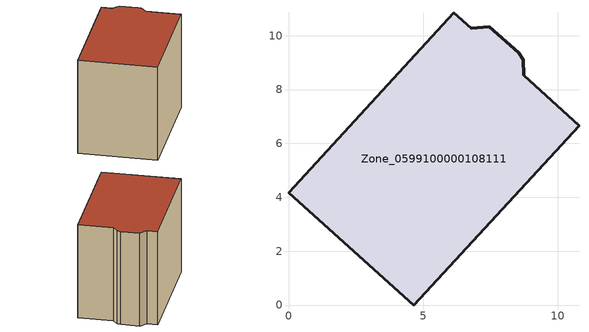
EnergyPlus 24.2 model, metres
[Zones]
Zone_0599100000108111
 floor ground (C_G): 6.79,10.27 7.45,10.33 8.54,9.36 8.72,9.11 8.73,8.52 10.78,6.66 4.65,0 0,4.17 6.14,10.84 z0
 wall outside (C_F): 4.65,0 10.78,6.66 8.73,8.52 8.72,9.11 8.54,9.36 7.45,10.33 6.79,10.27 6.14,10.84 0,4.17 4.65,0 z0:7.99
 roof outside (C_R): 6.14,10.84 0,4.17 4.65,0 10.78,6.66 8.73,8.52 8.72,9.11 8.54,9.36 7.45,10.33 6.79,10.27 z7.99
[BUILDING]
Pand.0599100000108111: North Axis=0; Terrain=City; Loads Convergence Tolerance Value=0.04; Temperature Convergence Tolerance Value=0.4; Solar Distribution=FullExterior; Maximum Number of Warmup Days=25; Minimum Number of Warmup Days=1
[Site:Location]
Rotterdam.The.Hague.AP_ZH_NLD Design_Conditions: Latitude=51.96; Longitude=4.45; Time Zone=1; Elevation=-4.5
[SITE:GROUNDTEMPERATURE:BUILDINGSURFACE]
18, 18, 18, 18, 18, 18, 18, 18, 18, 18, 18, 18
[MATERIAL] Thermal Absorptance=0.9; Solar Absorptance=0.7; Visible Absorptance=0.7
Name | Roughness | Thickness | Conductivity | Density | Specific Heat
G.TI.1946 | MediumSmooth | 0.15 | 1 | 540 | 1210
F.TI.1946 | Rough | 0.3 | 0.857143 | 1920 | 840
R.TI.1946 | MediumRough | 0.2 | 0.1 | 1500 | 1000
[CONSTRUCTION]
C_G: G.TI.1946
C_F: F.TI.1946
C_R: R.TI.1946
[ZONE]
Zone_0599100000108111: Type=1; Multiplier=1; Ceiling Height=Autocalculate; Volume=Autocalculate; Floor Area=autocalculate; Part of Total Floor Area=Yes
[ZONEINFILTRATION:DESIGNFLOWRATE]
Infil_Zone_0599100000108111: Zone or ZoneList or Space or SpaceList=Zone_0599100000108111; Schedule=AlwaysOn; Design Flow Rate Calculation Method=Flow/Area; Flow Rate per Floor Area=0.003; Constant Term Coefficient=1; Temperature Term Coefficient=0; Velocity Term Coefficient=0; Velocity Squared Term Coefficient=0
[HVACTEMPLATE:ZONE:IDEALLOADSAIRSYSTEM]
Zone_0599100000108111: Maximum Heating Supply Air Temperature=50; Minimum Cooling Supply Air Temperature=13; Maximum Heating Supply Air Humidity Ratio=0.0156; Minimum Cooling Supply Air Humidity Ratio=0.0077; Heating Limit=NoLimit; Cooling Limit=NoLimit; Dehumidification Control Type=ConstantSensibleHeatRatio; Cooling Sensible Heat Ratio=0.7; Dehumidification Setpoint=60; Humidification Control Type=None; Humidification Setpoint=30; Outdoor Air Method=None; Outdoor Air Flow Rate per Person=0.00944; Outdoor Air Flow Rate per Zone Floor Area=0; Outdoor Air Flow Rate per Zone=0; Demand Controlled Ventilation Type=None; Outdoor Air Economizer Type=NoEconomizer; Heat Recovery Type=None; Sensible Heat Recovery Effectiveness=0.7; Latent Heat Recovery Effectiveness=0.65
[ZONECONTROL:THERMOSTAT]
ThermostatControl_Zone_0599100000108111: Zone or ZoneList=Zone_0599100000108111; Control Type Schedule=DualSetpointControlType; Control 1=Thermostat_Zone_0599100000108111; Temperature Difference Between Cutout And Setpoint=0
[THERMOSTATSETPOINT:DUALSETPOINT]
Thermostat_Zone_0599100000108111: Heating Setpoint Temperature Schedule=HeatingSetpoint_Zone_0599100000108111; Cooling Setpoint Temperature Schedule=CoolingSetpoint_Zone_0599100000108111
[SCHEDULE:COMPACT]
HeatingSetpoint_Zone_0599100000108111: Through: 12/31, For: AllDays, Until: 24:00, 21
CoolingSetpoint_Zone_0599100000108111: Through: 12/31, For: AllDays, Until: 24:00, 24
DualSetpointControlType: Through: 12/31, For: AllDays, Until: 24:00, 4
AlwaysOn: Through: 12/31, For: AllDays, Until: 24:00, 1
